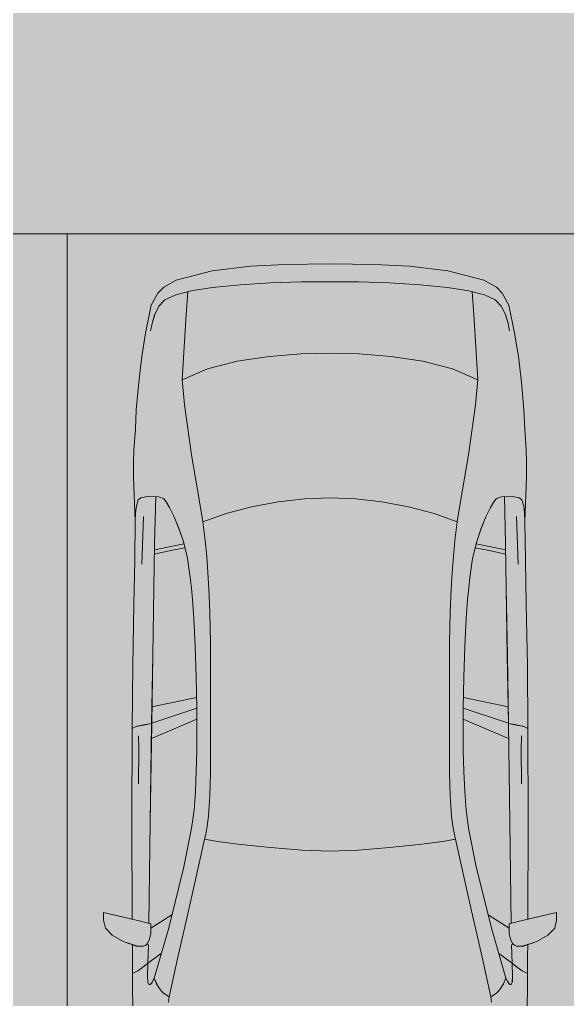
# Model space of a CAD drawing. Header units: millimetres. Extents: x -284281 to 1648660, y -821378 to -151356.
# Drawn here: x 222817 to 225350, y -269226 to -264697 of the extents above; entities that cross this region are included whole.
import ezdxf

# ---------------------------------------------------------------- set-up
doc = ezdxf.new("R2010")
doc.units = ezdxf.units.MM
doc.header["$MEASUREMENT"] = 0
doc.layers.add('Cars', color=7, linetype='Continuous')
doc.layers.add('Extérieur - Environnement', color=7, linetype='Continuous')

# ---------------------------------------------------------------- blocks, each defined once
blk = doc.blocks.new('Car 0025')
at = {"layer": 'Cars', "color": 7, "linetype": 'Continuous', "lineweight": 13}
for p, q in [((-219.5, 4667.4), (-379.7, 4658.6)), ((-379.7, 4658.6), (-219.5, 4667.4)), ((-12.1, 4670), (-219.5, 4667.4)), ((-219.5, 4667.4), (-12.1, 4670)), ((195.3, 4667.4), (-12.1, 4670)), ((195.3, 4667.4), (-12.1, 4670)), ((355.5, 4658.6), (195.3, 4667.4)), ((355.5, 4658.6), (195.3, 4667.4)), ((-556.6, 4637.7), (-723.6, 4595.1)), ((-723.6, 4595.1), (-556.6, 4637.7)), ((-379.7, 4658.6), (-556.6, 4637.7)), ((-556.6, 4637.7), (-379.7, 4658.6)), ((532.4, 4637.7), (355.5, 4658.6)), ((532.4, 4637.7), (355.5, 4658.6)), ((699.4, 4595.1), (532.4, 4637.7)), ((699.4, 4595.1), (532.4, 4637.7)), ((-723.6, 4595.1), (-781.2, 4562.9)), ((-781.2, 4562.9), (-723.6, 4595.1)), ((-428.3, 4573.2), (-287.8, 4581.6)), ((-287.8, 4581.6), (-145.2, 4586.3)), ((-145.2, 4586.3), (-12.1, 4587.6)), ((121, 4586.3), (-12.1, 4587.6)), ((263.6, 4581.6), (121, 4586.3)), ((404.1, 4573.2), (263.6, 4581.6)), ((757, 4562.9), (699.4, 4595.1)), ((757, 4562.9), (699.4, 4595.1)), ((-808.1, 4534), (-838.7, 4479.2)), ((-838.7, 4479.2), (-808.1, 4534)), ((-781.2, 4562.9), (-808.1, 4534)), ((-808.1, 4534), (-781.2, 4562.9)), ((-653.9, 4545.2), (-725.8, 4526.4)), ((-669.8, 4541.1), (-677, 4436)), ((-653.9, 4545.2), (-555.5, 4560.7)), ((-555.6, 4560.7), (-428.3, 4573.2)), ((531.4, 4560.7), (404.1, 4573.2)), ((629.7, 4545.2), (531.3, 4560.7)), ((629.7, 4545.2), (701.6, 4526.4)), ((645.6, 4541.1), (652.8, 4436)), ((783.9, 4534), (757, 4562.9)), ((783.9, 4534), (757, 4562.9)), ((814.5, 4479.2), (783.9, 4534)), ((814.5, 4479.2), (783.9, 4534)), ((-804.1, 4473.7), (-775.5, 4503.8)), ((-775.5, 4503.8), (-725.8, 4526.4)), ((751.3, 4503.8), (701.6, 4526.4)), ((779.9, 4473.7), (751.3, 4503.8)), ((-838.7, 4479.2), (-865.6, 4350.2)), ((-865.6, 4350.2), (-838.7, 4479.2)), ((-822.9, 4435.1), (-804.1, 4473.7)), ((798.7, 4435.1), (779.9, 4473.7)), ((841.4, 4350.2), (814.5, 4479.2)), ((841.4, 4350.2), (814.5, 4479.2)), ((-841.6, 4360.5), (-835.2, 4394.2)), ((-835.2, 4394.2), (-822.9, 4435.1)), ((-677, 4436), (-687.9, 4260.3)), ((652.8, 4436), (663.7, 4260.3)), ((811, 4394.2), (798.7, 4435.1)), ((817.4, 4360.5), (811, 4394.2)), ((-865.6, 4350.2), (-882.9, 4241.4)), ((-865.6, 4350.2), (-882.9, 4241.4)), ((858.7, 4241.4), (841.4, 4350.2)), ((841.4, 4350.2), (858.7, 4241.4)), ((-687.9, 4260.3), (-696.1, 4134.7)), ((663.7, 4260.3), (671.9, 4134.7)), ((-882.9, 4241.4), (-896.8, 4123.3)), ((-882.9, 4241.4), (-896.8, 4123.3)), ((-882.9, 4241.4), (-882.9, 4241.4)), ((-440.9, 4220.2), (-578.8, 4185.2)), ((-293.4, 4242.1), (-440.9, 4220.2)), ((-146.9, 4253.4), (-293.4, 4242.1)), ((-12.1, 4256.8), (-146.9, 4253.4)), ((-12.1, 4256.8), (122.7, 4253.4)), ((122.7, 4253.4), (269.2, 4242.1)), ((269.2, 4242.1), (416.7, 4220.2)), ((416.7, 4220.2), (554.6, 4185.2)), ((872.6, 4123.3), (858.7, 4241.4)), ((858.7, 4241.4), (872.6, 4123.3)), ((-578.8, 4185.2), (-696.1, 4134)), ((554.6, 4185.2), (671.9, 4134)), ((-896.8, 4123.3), (-908.3, 3994.9)), ((-908.3, 3994.9), (-896.8, 4123.3)), ((-696.1, 4134.7), (-684.8, 4018.8)), ((671.9, 4134.7), (660.6, 4018.8)), ((884.1, 3994.9), (872.6, 4123.3)), ((884.1, 3994.9), (872.6, 4123.3)), ((-908.3, 3994.9), (-912.1, 3905.8)), ((-912.1, 3905.8), (-908.3, 3994.9)), ((-684.8, 4018.8), (-652, 3786.7)), ((660.6, 4018.8), (627.8, 3786.7)), ((887.9, 3905.8), (884.1, 3994.9)), ((887.9, 3905.8), (884.1, 3994.9)), ((-912.1, 3905.8), (-918.5, 3810.1)), ((-918.5, 3810.1), (-912.1, 3905.8)), ((894.3, 3810.1), (887.9, 3905.8)), ((894.3, 3810.1), (887.9, 3905.8)), ((-918.5, 3810.1), (-920.3, 3752.2)), ((-920.3, 3752.2), (-918.5, 3810.1)), ((896.1, 3752.2), (894.3, 3810.1)), ((896.1, 3752.2), (894.3, 3810.1)), ((-652, 3786.7), (-615.8, 3571.1)), ((627.8, 3786.7), (591.6, 3571.1)), ((-920.3, 3752.2), (-920.3, 3683.6)), ((-920.3, 3752.2), (-920.3, 3683.6)), ((896.1, 3683.6), (896.1, 3752.2)), ((896.1, 3752.2), (896.1, 3683.6)), ((-920.3, 3683.6), (-913, 3480.7)), ((-913, 3480.7), (-920.3, 3683.6)), ((888.9, 3480.7), (896.1, 3683.6)), ((888.9, 3480.7), (896.1, 3683.6)), ((-899.1, 3578.6), (-907.5, 3550.6)), ((-886.4, 3589.1), (-899.1, 3578.6)), ((-855.4, 3593.9), (-886.4, 3589.1)), ((-804.8, 3592.7), (-855.4, 3593.9)), ((-824, 3377.8), (-818.1, 3593)), ((-782.3, 3585.5), (-804.8, 3592.7)), ((-769.3, 3570.3), (-782.3, 3585.5)), ((-129.6, 3584), (-252.3, 3570.1)), ((-12.1, 3588.7), (-129.6, 3584)), ((-12.1, 3588.7), (105.4, 3584)), ((105.4, 3584), (228.1, 3570.1)), ((745.1, 3570.3), (758.1, 3585.5)), ((758.1, 3585.5), (780.6, 3592.7)), ((780.6, 3592.7), (831.2, 3593.9)), ((799.8, 3377.8), (793.9, 3593)), ((831.2, 3593.9), (862.2, 3589.1)), ((862.2, 3589.1), (874.9, 3578.6)), ((874.9, 3578.6), (883.3, 3550.6)), ((-907.5, 3550.6), (-911.8, 3519.1)), ((-754.4, 3544.1), (-769.3, 3570.3)), ((-733, 3500.1), (-754.4, 3544.1)), ((-615.8, 3571.1), (-600.6, 3478)), ((-375.1, 3547.5), (-492.9, 3516.7)), ((-252.3, 3570.1), (-375.1, 3547.5)), ((228.1, 3570.1), (350.9, 3547.5)), ((350.9, 3547.5), (468.7, 3516.7)), ((591.6, 3571.1), (576.4, 3478)), ((708.8, 3500.1), (730.2, 3544.1)), ((730.2, 3544.1), (745.1, 3570.3)), ((883.3, 3550.6), (887.6, 3519.1)), ((-911.8, 3519.1), (-913, 3480.7)), ((-874.4, 3501.9), (-881.8, 3281.1)), ((-709.6, 3442.8), (-733, 3500.1)), ((-492.9, 3516.7), (-600.6, 3478)), ((468.7, 3516.7), (576.4, 3478)), ((685.4, 3442.8), (708.8, 3500.1)), ((850.2, 3501.9), (857.6, 3281.1)), ((887.6, 3519.1), (888.9, 3480.7)), ((-913, 3480.7), (-915.3, 3300.4)), ((-915.3, 3300.4), (-913, 3480.7)), ((-690.2, 3386.2), (-709.6, 3442.8)), ((-600.6, 3478), (-588.9, 3390.6)), ((576.4, 3478), (564.8, 3390.6)), ((666.1, 3386.2), (685.4, 3442.8)), ((891.1, 3300.4), (888.9, 3480.7)), ((891.1, 3300.4), (888.9, 3480.7)), ((-826.9, 3170.4), (-824, 3377.8)), ((-824.4, 3348), (-740, 3365.2)), ((-740.3, 3346), (-682.9, 3357.1)), ((-740, 3365.2), (-687.5, 3375.4)), ((-670.4, 3308.1), (-690.2, 3386.2)), ((-588.9, 3390.6), (-582.3, 3317.1)), ((564.8, 3390.6), (558.1, 3317.1)), ((646.2, 3308.1), (666.1, 3386.2)), ((716.1, 3346), (658.7, 3357.1)), ((715.8, 3365.2), (663.3, 3375.4)), ((800.2, 3348), (715.8, 3365.2)), ((802.7, 3170.4), (799.8, 3377.8)), ((-824.7, 3328.7), (-740.3, 3346)), ((-659, 3220.7), (-670.4, 3308.1)), ((-582.3, 3317.1), (-577.3, 3242.7)), ((558.1, 3317.1), (553.1, 3242.7)), ((634.8, 3220.7), (646.2, 3308.1)), ((800.5, 3328.7), (716.1, 3346)), ((-915.3, 3300.4), (-919.6, 3097.2)), ((-915.3, 3300.4), (-919.6, 3097.2)), ((895.4, 3097.2), (891.1, 3300.4)), ((891.1, 3300.4), (895.4, 3097.2)), ((-653.2, 3171.1), (-659, 3220.7)), ((-577.3, 3242.7), (-572.9, 3165.9)), ((553.1, 3242.7), (548.7, 3165.9)), ((629, 3171.1), (634.8, 3220.7)), ((-831.9, 2859.6), (-826.9, 3170.4)), ((-648.1, 3119.2), (-653.2, 3171.1)), ((623.9, 3119.2), (629, 3171.1)), ((807.7, 2859.6), (802.7, 3170.4)), ((-572.9, 3165.9), (-568.1, 3057.7)), ((548.7, 3165.9), (543.9, 3057.7)), ((-919.6, 3097.2), (-924.4, 2813.9)), ((-919.6, 3097.2), (-924.4, 2813.9)), ((-641.8, 3031.2), (-648.1, 3119.2)), ((617.6, 3031.2), (623.9, 3119.2)), ((900.2, 2813.9), (895.4, 3097.2)), ((895.4, 3097.2), (900.2, 2813.9)), ((-568.1, 3057.8), (-564.2, 2920.2)), ((543.9, 3057.8), (540, 2920.2)), ((-635.4, 2903.1), (-641.8, 3031.2)), ((611.2, 2903.1), (617.6, 3031.2)), ((-630.4, 2759.9), (-635.4, 2903.1)), ((-564.2, 2920.2), (-564.1, 2317.3)), ((540, 2920.2), (539.9, 2317.3)), ((606.2, 2759.9), (611.2, 2903.1)), ((-836.8, 2545.3), (-831.9, 2859.6)), ((812.6, 2545.3), (807.7, 2859.6)), ((-924.4, 2813.9), (-926.9, 2522.7)), ((-924.4, 2813.9), (-926.9, 2522.7)), ((902.7, 2522.7), (900.2, 2813.9)), ((900.2, 2813.9), (902.7, 2522.7)), ((-628, 2616.3), (-630.4, 2759.9)), ((603.8, 2616.3), (606.2, 2759.9)), ((-835.6, 2622.4), (-628.8, 2664.8)), ((811.4, 2622.4), (604.6, 2664.8)), ((-628, 2616.3), (-836.8, 2546.4)), ((-627.5, 2418.3), (-628, 2616.3)), ((603.3, 2418.3), (603.8, 2616.3)), ((603.8, 2616.3), (812.6, 2546.4)), ((-900, 2533.7), (-874.1, 2538.4)), ((-874.1, 2538.4), (-836.8, 2545.3)), ((-836.8, 2545.3), (-843.3, 2088.2)), ((-837.8, 2476.4), (-627.9, 2564.8)), ((813.6, 2476.4), (603.7, 2564.8)), ((812.6, 2545.3), (819.1, 2088.2)), ((849.9, 2538.4), (812.6, 2545.3)), ((875.8, 2533.7), (849.9, 2538.4)), ((-926.9, 2522.7), (-928.9, 2089.8)), ((-928.9, 2089.8), (-926.9, 2522.7)), ((-926.9, 2522.7), (-905.2, 2532.4)), ((-905.2, 2532.4), (-903.2, 2533)), ((-903.2, 2533), (-900, 2533.7)), ((879.1, 2533), (875.8, 2533.7)), ((881, 2532.4), (879.1, 2533)), ((902.7, 2522.7), (881, 2532.4)), ((904.7, 2089.8), (902.7, 2522.7)), ((904.7, 2089.8), (902.7, 2522.7)), ((-897, 2487.7), (-895.5, 2426.5)), ((872.8, 2487.7), (871.3, 2426.5)), ((-895.5, 2426.5), (-898.1, 2267.2)), ((-630.6, 2324.2), (-627.5, 2418.3)), ((606.4, 2324.2), (603.3, 2418.3)), ((871.3, 2426.5), (873.9, 2267.2)), ((-634.8, 2231.6), (-630.6, 2324.2)), ((-564.1, 2317.3), (-567.9, 2213)), ((539.9, 2317.3), (543.8, 2213)), ((610.6, 2231.6), (606.4, 2324.2)), ((-640.9, 2145.4), (-634.8, 2231.6)), ((616.7, 2145.4), (610.6, 2231.6)), ((-567.9, 2213), (-570.5, 2163.8)), ((543.8, 2213), (546.3, 2163.8)), ((-652.1, 2062.2), (-640.9, 2145.4)), ((-570.5, 2163.8), (-574.3, 2116.7)), ((546.3, 2163.8), (550.1, 2116.7)), ((627.9, 2062.2), (616.7, 2145.4)), ((-928.9, 2089.8), (-926.4, 1640.4)), ((-926.4, 1640.4), (-928.9, 2089.8)), ((-843.3, 2088.2), (-849.7, 1622.1)), ((-574.3, 2116.7), (-580.1, 2070.5)), ((550.1, 2116.7), (555.9, 2070.5)), ((819.1, 2088.2), (825.5, 1622.1)), ((902.2, 1640.4), (904.7, 2089.8)), ((902.2, 1640.4), (904.7, 2089.8)), ((-687.5, 1882.8), (-652.1, 2062.2)), ((-580.1, 2070.5), (-588.5, 2025.1)), ((555.9, 2070.5), (564.3, 2025.1)), ((663.3, 1882.8), (627.9, 2062.2)), ((-591.8, 2010.3), (-632, 1830.3)), ((-591.8, 2010.3), (-588.8, 2024.6)), ((-591.8, 2010.3), (-532.9, 2000.2)), ((-588.8, 2024.6), (-588.4, 2025.3)), ((-532.9, 2000.2), (-424.2, 1986.1)), ((508.7, 2000.2), (400, 1986.1)), ((567.6, 2010.3), (508.7, 2000.2)), ((564.6, 2024.6), (564.2, 2025.3)), ((567.6, 2010.3), (564.6, 2024.6)), ((567.6, 2010.3), (607.8, 1830.3)), ((-424.2, 1986.1), (-287.2, 1971.5)), ((-287.2, 1971.5), (-142.7, 1960.1)), ((-142.7, 1960.1), (-12.1, 1955.6)), ((118.5, 1960.1), (-12.1, 1955.6)), ((263, 1971.5), (118.5, 1960.1)), ((400, 1986.1), (263, 1971.5)), ((-759.7, 1595.1), (-687.5, 1882.8)), ((735.5, 1595.1), (663.3, 1882.8)), ((-632, 1830.3), (-674.2, 1645.7)), ((607.8, 1830.3), (650, 1645.7)), ((-926.4, 1640.4), (-1059.8, 1671.2)), ((-1059.8, 1671.2), (-1059.8, 1636.9)), ((-1059.8, 1671.2), (-887.7, 1631.5)), ((-1059.8, 1671.2), (-1059.8, 1636.9)), ((-1059.8, 1636.9), (-1050.9, 1598.8)), ((-1050.9, 1598.8), (-1059.8, 1636.9)), ((-887.7, 1631.5), (-864.6, 1626)), ((-743.3, 1660.3), (-840.5, 1599.8)), ((-674.2, 1645.7), (-715.3, 1465.4)), ((650, 1645.7), (691.1, 1465.4)), ((719.1, 1660.3), (816.3, 1599.8)), ((863.5, 1631.5), (840.4, 1626)), ((1035.6, 1671.2), (863.5, 1631.5)), ((1035.6, 1671.2), (902.2, 1640.4)), ((1026.7, 1598.8), (1035.6, 1636.9)), ((1026.7, 1598.8), (1035.6, 1636.9)), ((1035.6, 1636.9), (1035.6, 1671.2)), ((1035.6, 1671.2), (1035.6, 1636.9)), ((-1050.9, 1598.8), (-1019.1, 1566.8)), ((-1019.1, 1566.8), (-1050.9, 1598.8)), ((-864.6, 1626), (-840.5, 1619.8)), ((-840.5, 1619.8), (-840.5, 1574.6)), ((-759.7, 1595.1), (-825.1, 1368)), ((735.5, 1595.1), (800.9, 1368)), ((840.4, 1626), (816.3, 1619.8)), ((816.3, 1619.8), (816.3, 1574.6)), ((994.9, 1566.8), (1026.7, 1598.8)), ((994.9, 1566.8), (1026.7, 1598.8)), ((-1019.1, 1566.8), (-968.5, 1537.3)), ((-968.5, 1537.3), (-1019.1, 1566.8)), ((-846.5, 1548.1), (-856.3, 1528)), ((-840.5, 1574.6), (-846.5, 1548.1)), ((816.3, 1574.6), (822.3, 1548.1)), ((822.3, 1548.1), (832.1, 1528)), ((944.3, 1537.3), (994.9, 1566.8)), ((944.3, 1537.3), (994.9, 1566.8)), ((-968.5, 1537.3), (-926, 1523.1)), ((-902.5, 1515.3), (-968.5, 1537.3)), ((-926, 1523.1), (-925.7, 1467.7)), ((-925.7, 1467.7), (-926, 1523.1)), ((-874.6, 1515.3), (-902.5, 1515.3)), ((-864.4, 1520.4), (-874.6, 1515.3)), ((-856.3, 1528), (-864.4, 1520.4)), ((-851.4, 1522.3), (-858.6, 1525.8)), ((-851.4, 1522.3), (-854.4, 1437.8)), ((827.2, 1522.3), (834.4, 1525.8)), ((827.2, 1522.3), (830.2, 1437.8)), ((832.1, 1528), (840.2, 1520.4)), ((840.2, 1520.4), (850.4, 1515.3)), ((850.4, 1515.3), (878.3, 1515.3)), ((878.3, 1515.3), (944.3, 1537.3)), ((901.5, 1467.7), (901.8, 1523.1)), ((901.5, 1467.7), (901.8, 1523.1)), ((901.8, 1523.1), (944.3, 1537.3)), ((-925.7, 1467.7), (-924.7, 1389.7)), ((-925.7, 1467.7), (-924.7, 1389.7)), ((-792.3, 1482), (-854.4, 1437.8)), ((-715.3, 1465.4), (-755.5, 1282.4)), ((691.1, 1465.4), (731.3, 1282.4)), ((768.1, 1482), (830.2, 1437.8)), ((900.5, 1389.7), (901.5, 1467.7)), ((901.5, 1467.7), (900.5, 1389.7)), ((-879.3, 1417.7), (-900.9, 1401.3)), ((-854.4, 1437.8), (-879.3, 1417.7)), ((-854.4, 1437.8), (-856.2, 1376.4)), ((830.2, 1437.8), (855.1, 1417.7)), ((830.2, 1437.8), (832, 1376.4)), ((855.1, 1417.7), (876.7, 1401.3)), ((-900.9, 1401.3), (-924.7, 1389.7)), ((-924.7, 1389.7), (-920.5, 734.5)), ((-924.7, 1389.7), (-920.5, 734.5)), ((-856.2, 1376.4), (-855, 1353.4)), ((-832.4, 1354), (-825.1, 1368)), ((-825.1, 1368), (-813.7, 1341.5)), ((800.9, 1368), (789.5, 1341.5)), ((808.2, 1354), (800.9, 1368)), ((832, 1376.4), (830.8, 1353.4)), ((876.7, 1401.3), (900.5, 1389.7)), ((896.3, 734.5), (900.5, 1389.7)), ((900.5, 1389.7), (896.3, 734.5)), ((-855, 1353.4), (-853.9, 1347.6)), ((-853.9, 1347.6), (-851, 1342)), ((-847.5, 1338.9), (-851, 1342)), ((-843.8, 1338.8), (-847.5, 1338.9)), ((-839.9, 1341.4), (-843.8, 1338.8)), ((-839.9, 1341.4), (-836.8, 1345.8)), ((-836.8, 1345.8), (-832.5, 1354)), ((-813.7, 1341.5), (-800.3, 1320)), ((-800.3, 1320), (-791.1, 1308.8)), ((776.1, 1320), (766.9, 1308.8)), ((789.5, 1341.5), (776.1, 1320)), ((812.6, 1345.8), (808.3, 1354)), ((815.7, 1341.4), (812.6, 1345.8)), ((815.7, 1341.4), (819.6, 1338.8)), ((819.6, 1338.8), (823.3, 1338.9)), ((823.3, 1338.9), (826.8, 1342)), ((829.7, 1347.6), (826.8, 1342)), ((830.8, 1353.4), (829.7, 1347.6)), ((-791.1, 1308.8), (-781.4, 1298.4)), ((-781.4, 1298.4), (-755.5, 1282.4)), ((-755.5, 1282.4), (-758.8, 1257.5)), ((-755.5, 1282.4), (-755.5, 1282.4)), ((757.2, 1298.4), (731.3, 1282.4)), ((731.3, 1282.4), (734.6, 1257.5)), ((731.3, 1282.4), (731.3, 1282.4)), ((766.9, 1308.8), (757.2, 1298.4))]:
    blk.add_line(p, q, dxfattribs=at)

msp = doc.modelspace()

# ---------------------------------------------------------------- hatches: boundary and pattern name
at = {"linetype": 'Continuous', "lineweight": 0, "true_color": 0x6f6f6f}
h = msp.add_hatch(color=8, dxfattribs=at)
h.paths.add_polyline_path([(141848.4421, -295062.57111), (269220.82107, -293826.86817), (269220.82107, -270902.73426), (268763.04853, -270902.73426), (254213.59981, -271040.57524), (254213.59981, -163437.63526), (153156.19977, -163437.63526), (153156.19977, -271040.57524), (153182.9625, -271040.57014), (153183.14559, -272000.51417, -0.4094273642), (149183.68145, -275935.04226), (141848.4421, -275935.04226)])
h.paths.add_polyline_path([(158435.58359, -260639.95299), (155145.58359, -260639.95299), (155145.58359, -248364.9528), (155145.58359, -243089.97435), (155145.58359, -242189.97435), (158435.58359, -242189.97435)], flags=0)
h.paths.add_polyline_path([(161503.43335, -171995.57011), (161503.43335, -193810.57122), (161503.43335, -230015.57011), (161503.43335, -260810.57129), (196775.04197, -260810.57129), (196775.04197, -222495.57011), (186955.54197, -222495.57011), (186955.54197, -218295.57011), (196754.55038, -218295.57011), (196754.55038, -208495.57004), (196754.55038, -204495.57011), (193355.54197, -204495.57011), (193355.54197, -195161.53481), (195576.03357, -195161.53481), (195576.03357, -189810.57129), (217850.06795, -189810.57129), (217850.06795, -262266.88531), (245610.04479, -262266.88531), (245610.04479, -253395.57129), (245626.03357, -253395.57129), (246426.03357, -253395.57129), (247826.03357, -253395.57129), (247826.03357, -248005.57129), (247826.03357, -246605.57129), (245626.03357, -246605.57129), (245610.04479, -246605.57129), (245610.04479, -171995.57011), (212806.27958, -171995.57011)], flags=0)
h.paths.add_polyline_path([(162737.04244, -269433.91257, -0.0903186603), (162858.77258, -268727.62319, -0.2014487277), (163912.63869, -267592.73981, -0.1042114453), (164718.00561, -267415.05524), (165317.97869, -267409.37112, -0.1040446075), (166125.35422, -267571.24421, -0.2382554567), (167284.25653, -268953.31764, -0.0551886218), (167336.83602, -269390.33428), (167338.93075, -269611.43843), (167351.04633, -270890.26697), (167092.5827, -271892.76052, -0.2679491924), (165370.08316, -272909.1243), (164770.11009, -272914.80843, -0.1937174639), (163379.25202, -272370.18517, -0.0705687558), (163028.66346, -271931.26196, -0.1316524976), (162751.25276, -270933.84526)], flags=0)
h.paths.add_polyline_path([(175327.75206, -275599.00212, -0.4157910988), (173316.98603, -273599.0311), (173316.98603, -273452.05237), (173330.48786, -267377.82411, -0.3805567013), (175316.98603, -265609.82626), (175394.71409, -265609.82626), (175394.71409, -270609.82626), (190394.71409, -270609.82626), (190394.71409, -265609.82626), (195356.19118, -265609.82626, -0.4142135624), (196856.19118, -267109.82626), (196856.19118, -273660.69924, -0.3455016121), (195137.28541, -275433.43196)], flags=0)
h.paths.add_polyline_path([(205510.09252, -271504.08297, -0.1344739343), (205230.94767, -270484.93746), (205230.94767, -268984.93746, -0.4142135624), (207230.94767, -266984.93746), (207830.94767, -266984.93746, -0.4142135624), (209830.94767, -268984.93746), (209830.94767, -270484.93746, -0.1288203455), (209574.03043, -271465.58136, -0.2709362909), (207830.94767, -272484.93746), (207230.94767, -272484.93746, -0.2649799965)], flags=0)
h.paths.add_polyline_path([(217862.68721, -273329.32486), (217869.94938, -267730.33623, -0.0985615086), (218100.71805, -266943.72092), (218117.68082, -266951.54513, -0.2588490016), (219955.479, -265605.82722), (219953.14148, -265587.29374), (220637.56856, -265587.29374), (220637.56856, -265687.29374), (220637.56856, -270687.29374), (250537.56856, -270687.29374), (250537.56856, -265687.29374), (252208.00356, -265687.29374), (254186.29382, -265687.29374), (254186.29382, -267687.29374), (254186.29382, -271062.25464, 0.001345761), (254186.3228, -271073.02067), (254197.20856, -273095.23292, -0.4142135624), (252208.00356, -275105.96997), (243484.53401, -275105.96997, -0.0051889555), (243431.43827, -275116.10287), (235447.992, -275196.19066), (220071.01237, -275253.23979, -0.3865533313), (217873.0891, -273475.38502, -0.0251892193)], flags=0)

# ---------------------------------------------------------------- linework, layer by layer
at = {"color": 255, "linetype": 'Continuous', "lineweight": 5, "flags": 128}
for points in [[(220537.56856, -265687.29374), (220537.56856, -270687.29374), (223037.56856, -270687.29374), (223037.56856, -265687.29374)], [(223037.56856, -265687.29374), (223037.56856, -270687.29374), (225537.56856, -270687.29374), (225537.56856, -265687.29374)]]:
    msp.add_lwpolyline(points, close=True, dxfattribs=at)
at = {"layer": 'Extérieur - Environnement', "color": 7, "linetype": 'Continuous', "lineweight": 13}
for p, q in [((223884.81673, -265837.16376), (223707.87715, -265858.07583)), ((223707.87715, -265858.07583), (223884.81673, -265837.16376)), ((224044.94572, -265828.35565), (223884.81673, -265837.16376)), ((223884.81673, -265837.16376), (224044.94572, -265828.35565)), ((224252.38896, -265825.76352), (224044.94572, -265828.35565)), ((224044.94572, -265828.35565), (224252.38896, -265825.76352)), ((224459.8322, -265828.35565), (224252.38896, -265825.76352)), ((224459.8322, -265828.35565), (224252.38896, -265825.76352)), ((224619.96119, -265837.16376), (224459.8322, -265828.35565)), ((224619.96119, -265837.16376), (224459.8322, -265828.35565)), ((224796.90077, -265858.07583), (224619.96119, -265837.16376)), ((224796.90077, -265858.07583), (224619.96119, -265837.16376)), ((223540.85303, -265900.70288), (223483.25696, -265932.91234)), ((223483.25696, -265932.91234), (223540.85303, -265900.70288)), ((223707.87715, -265858.07583), (223540.85303, -265900.70288)), ((223540.85303, -265900.70288), (223707.87715, -265858.07583)), ((224963.92489, -265900.70288), (224796.90077, -265858.07583)), ((224963.92489, -265900.70288), (224796.90077, -265858.07583)), ((225021.52096, -265932.91234), (224963.92489, -265900.70288)), ((225021.52096, -265932.91234), (224963.92489, -265900.70288)), ((223483.25696, -265932.91234), (223456.3947, -265961.82058)), ((223456.3947, -265961.82058), (223483.25696, -265932.91234)), ((223610.62676, -265950.54523), (223708.9438, -265935.10232)), ((223708.92595, -265935.10512), (223836.15425, -265922.56225)), ((223836.15425, -265922.56225), (223976.71319, -265914.1449)), ((223976.71319, -265914.1449), (224119.26206, -265909.47744)), ((224119.26206, -265909.47744), (224252.38896, -265908.16262)), ((224385.51586, -265909.47744), (224252.38896, -265908.16262)), ((224528.06473, -265914.1449), (224385.51586, -265909.47744)), ((224668.62367, -265922.56225), (224528.06473, -265914.1449)), ((224795.85197, -265935.10512), (224668.62367, -265922.56225)), ((224894.15116, -265950.54523), (224795.83412, -265935.10232)), ((225048.38322, -265961.82058), (225021.52096, -265932.91234)), ((225048.38322, -265961.82058), (225021.52096, -265932.91234)), ((223456.3947, -265961.82058), (223425.7438, -266016.53951)), ((223425.7438, -266016.53951), (223456.3947, -265961.82058)), ((223489.02505, -265991.93877), (223538.70327, -265969.40014)), ((223610.62676, -265950.54523), (223538.70327, -265969.40014)), ((223594.66163, -265954.73053), (223587.53002, -266059.81149)), ((224894.15116, -265950.54523), (224966.07465, -265969.40014)), ((224910.11629, -265954.73053), (224917.2479, -266059.81149)), ((225015.75287, -265991.93877), (224966.07465, -265969.40014)), ((225079.03412, -266016.53951), (225048.38322, -265961.82058)), ((225079.03412, -266016.53951), (225048.38322, -265961.82058)), ((223425.7438, -266016.53951), (223398.84835, -266145.58991)), ((223398.84835, -266145.58991), (223425.7438, -266016.53951)), ((223441.54164, -266060.72295), (223460.40434, -266022.12703)), ((223460.40434, -266022.12703), (223489.02505, -265991.93877)), ((225044.37359, -266022.12703), (225015.75287, -265991.93877)), ((225063.23628, -266060.72295), (225044.37359, -266022.12703)), ((225105.92957, -266145.58991), (225079.03412, -266016.53951)), ((225105.92957, -266145.58991), (225079.03412, -266016.53951)), ((223429.26142, -266101.5348), (223441.54164, -266060.72295)), ((223587.53002, -266059.81149), (223576.634, -266235.46924)), ((224917.2479, -266059.81149), (224928.14392, -266235.46924)), ((225075.51651, -266101.5348), (225063.23628, -266060.72295)), ((223422.86431, -266135.29661), (223429.26142, -266101.5348)), ((225081.91361, -266135.29661), (225075.51651, -266101.5348)), ((223398.84835, -266145.58991), (223381.55415, -266254.37058)), ((223398.84835, -266145.58991), (223381.55415, -266254.37058)), ((225123.22377, -266254.37058), (225105.92957, -266145.58991)), ((225105.92957, -266145.58991), (225123.22377, -266254.37058)), ((223381.55544, -266254.35953), (223367.73201, -266372.4389)), ((223381.55544, -266254.35953), (223367.73201, -266372.4389)), ((223381.55415, -266254.37058), (223381.55544, -266254.35953)), ((223576.634, -266235.46924), (223568.34285, -266361.04886)), ((223971.10708, -266253.72786), (223823.55127, -266275.56951)), ((224117.63581, -266242.40601), (223971.10708, -266253.72786)), ((224252.38896, -266238.95976), (224117.63581, -266242.40601)), ((224252.38896, -266238.95976), (224387.14211, -266242.40601)), ((224387.14211, -266242.40601), (224533.67084, -266253.72786)), ((224533.67084, -266253.72786), (224681.22665, -266275.56951)), ((224928.14392, -266235.46924), (224936.43507, -266361.04886)), ((225123.22248, -266254.35953), (225137.04591, -266372.4389)), ((225137.04591, -266372.4389), (225123.22377, -266254.37058)), ((223823.55127, -266275.56951), (223685.73123, -266310.61158)), ((224681.22665, -266275.56951), (224819.04669, -266310.61158)), ((223685.73123, -266310.61158), (223568.41049, -266361.74033)), ((224819.04669, -266310.61158), (224936.36743, -266361.74033)), ((223367.73201, -266372.4389), (223356.2093, -266500.92563)), ((223356.2093, -266500.92563), (223367.73201, -266372.4389)), ((223568.34285, -266361.04886), (223579.6835, -266476.98461)), ((224936.43507, -266361.04886), (224925.09442, -266476.98461)), ((225148.56862, -266500.92563), (225137.04591, -266372.4389)), ((225148.56862, -266500.92563), (225137.04591, -266372.4389)), ((223579.6835, -266476.98461), (223612.48294, -266709.07991)), ((224925.09442, -266476.98461), (224892.29498, -266709.07991)), ((223356.2093, -266500.92563), (223352.41332, -266589.93472)), ((223352.41332, -266589.93472), (223356.2093, -266500.92563)), ((225152.3646, -266589.93472), (225148.56862, -266500.92563)), ((225152.3646, -266589.93472), (225148.56862, -266500.92563)), ((223352.41332, -266589.93472), (223345.98843, -266685.68789)), ((223345.98843, -266685.68789), (223352.41332, -266589.93472)), ((225158.78949, -266685.68789), (225152.3646, -266589.93472)), ((225158.78949, -266685.68789), (225152.3646, -266589.93472)), ((223345.98843, -266685.68789), (223344.22376, -266743.57041)), ((223344.22376, -266743.57041), (223345.98843, -266685.68789)), ((223612.48294, -266709.07991), (223648.65518, -266924.69169)), ((224892.29498, -266709.07991), (224856.12274, -266924.69169)), ((225160.55416, -266743.57041), (225158.78949, -266685.68789)), ((225160.55416, -266743.57041), (225158.78949, -266685.68789)), ((223344.22376, -266743.57041), (223344.17922, -266812.14388)), ((223344.22376, -266743.57041), (223344.17922, -266812.14388)), ((225160.5987, -266812.14388), (225160.55416, -266743.57041)), ((225160.55416, -266743.57041), (225160.5987, -266812.14388)), ((223344.17922, -266812.14388), (223351.44037, -267015.11622)), ((223351.44037, -267015.11622), (223344.17922, -266812.14388)), ((225153.33755, -267015.11622), (225160.5987, -266812.14388)), ((225153.33755, -267015.11622), (225160.5987, -266812.14388)), ((223365.43207, -266917.17362), (223357.02748, -266945.17872)), ((223378.13308, -266906.68173), (223365.43207, -266917.17362)), ((223409.11093, -266901.90924), (223378.13308, -266906.68173)), ((223459.72477, -266903.11646), (223409.11093, -266901.90924)), ((223440.51916, -267118.03368), (223446.34258, -266902.79727)), ((223482.19948, -266910.29321), (223459.72477, -266903.11646)), ((223495.19779, -266925.46847), (223482.19948, -266910.29321)), ((223510.09161, -266951.66209), (223495.19779, -266925.46847)), ((223648.65518, -266924.69169), (223663.86866, -267017.73544)), ((224012.17071, -266925.66614), (223889.41591, -266948.26862)), ((224134.85358, -266911.77991), (224012.17071, -266925.66614)), ((224252.38896, -266907.061), (224134.85358, -266911.77991)), ((224252.38896, -266907.061), (224369.92434, -266911.77991)), ((224369.92434, -266911.77991), (224492.60722, -266925.66614)), ((224492.60722, -266925.66614), (224615.36201, -266948.26862)), ((224856.12274, -266924.69169), (224840.90926, -267017.73544)), ((224994.68631, -266951.66209), (225009.58013, -266925.46847)), ((225009.58013, -266925.46847), (225022.57844, -266910.29321)), ((225022.57844, -266910.29321), (225045.05315, -266903.11646)), ((225045.05315, -266903.11646), (225095.66699, -266901.90924)), ((225064.25876, -267118.03368), (225058.43534, -266902.79727)), ((225095.66699, -266901.90924), (225126.64484, -266906.68173)), ((225126.64484, -266906.68173), (225139.34585, -266917.17362)), ((225139.34585, -266917.17362), (225147.75044, -266945.17872)), ((223352.71326, -266976.68211), (223351.44037, -267015.11622)), ((223357.02748, -266945.17872), (223352.71326, -266976.68211)), ((223531.49598, -266995.68437), (223510.09161, -266951.66209)), ((223771.56629, -266979.13343), (223663.86866, -267017.73544)), ((223889.41591, -266948.26862), (223771.56629, -266979.13343)), ((224615.36201, -266948.26862), (224733.21163, -266979.13343)), ((224733.21163, -266979.13343), (224840.90926, -267017.73544)), ((224973.28194, -266995.68437), (224994.68631, -266951.66209)), ((225147.75044, -266945.17872), (225152.06466, -266976.68211)), ((225152.06466, -266976.68211), (225153.33755, -267015.11622)), ((223351.44037, -267015.11622), (223349.22663, -267195.42194)), ((223349.22663, -267195.42194), (223351.44037, -267015.11622)), ((223390.10678, -266993.87959), (223382.68958, -267214.66003)), ((223554.91095, -267052.95632), (223531.49598, -266995.68437)), ((223663.86866, -267017.73544), (223675.54013, -267105.16234)), ((224840.90926, -267017.73544), (224829.23779, -267105.16234)), ((224949.86697, -267052.95632), (224973.28194, -266995.68437)), ((225114.67114, -266993.87959), (225122.08834, -267214.66003)), ((225155.55129, -267195.42194), (225153.33755, -267015.11622)), ((225155.55129, -267195.42194), (225153.33755, -267015.11622)), ((223574.24014, -267109.61749), (223554.91095, -267052.95632)), ((224930.53778, -267109.61749), (224949.86697, -267052.95632)), ((223437.58675, -267325.35055), (223440.51916, -267118.03368)), ((223524.48673, -267130.53691), (223576.96747, -267120.34522)), ((223594.07488, -267187.636), (223574.24014, -267109.61749)), ((223675.53861, -267105.14564), (223682.2315, -267178.67008)), ((224829.23931, -267105.14564), (224822.54642, -267178.67008)), ((224910.70304, -267187.636), (224930.53778, -267109.61749)), ((224980.29119, -267130.53691), (224927.81045, -267120.34522)), ((225067.19118, -267325.35055), (225064.25876, -267118.03368)), ((223439.82567, -267167.06197), (223524.21383, -267149.83017)), ((223440.09857, -267147.76871), (223524.48673, -267130.53691)), ((223524.21383, -267149.83017), (223581.62881, -267138.68025)), ((224980.56409, -267149.83017), (224923.14912, -267138.68025)), ((225064.67935, -267147.76871), (224980.29119, -267130.53691)), ((225064.95225, -267167.06197), (224980.56409, -267149.83017)), ((223349.22663, -267195.42194), (223344.87724, -267398.63248)), ((223349.22663, -267195.42194), (223344.87724, -267398.63248)), ((223605.48384, -267275.12651), (223594.07488, -267187.636)), ((223682.23057, -267178.65615), (223687.19739, -267253.1309)), ((224822.54735, -267178.65615), (224817.58053, -267253.1309)), ((224899.29408, -267275.12651), (224910.70304, -267187.636)), ((225159.90068, -267398.63248), (225155.55129, -267195.42194)), ((225155.55129, -267195.42194), (225159.90068, -267398.63248)), ((223687.1971, -267253.12659), (223691.60052, -267329.92371)), ((224817.58082, -267253.12659), (224813.17741, -267329.92371)), ((223611.33023, -267324.70503), (223605.48384, -267275.12651)), ((224893.44769, -267324.70503), (224899.29408, -267275.12651)), ((223432.62647, -267636.14806), (223437.58675, -267325.35055)), ((223616.42412, -267376.54286), (223611.33023, -267324.70503)), ((223691.60007, -267329.91363), (223696.36568, -267438.03433)), ((224813.17785, -267329.91363), (224808.41224, -267438.03433)), ((224888.3538, -267376.54286), (224893.44769, -267324.70503)), ((225072.15145, -267636.14806), (225067.19118, -267325.35055)), ((223622.66146, -267464.55695), (223616.42412, -267376.54286)), ((224882.11646, -267464.55695), (224888.3538, -267376.54286)), ((223344.87724, -267398.63248), (223340.09172, -267681.8664)), ((223344.87724, -267398.63248), (223340.09172, -267681.8664)), ((223696.36558, -267438.03077), (223700.33645, -267575.55173)), ((224808.41234, -267438.03077), (224804.44147, -267575.55173)), ((225164.6862, -267681.8664), (225159.90068, -267398.63248)), ((225159.90068, -267398.63248), (225164.6862, -267681.8664)), ((223629.04862, -267592.68594), (223622.66146, -267464.55695)), ((224875.7293, -267592.68594), (224882.11646, -267464.55695)), ((223700.33645, -267575.55173), (223700.37501, -268178.51767)), ((224804.44147, -267575.55173), (224804.40291, -268178.51767)), ((223634.04853, -267735.92644), (223629.04862, -267592.68594)), ((224870.72939, -267735.92644), (224875.7293, -267592.68594)), ((223427.66599, -267950.44806), (223432.62647, -267636.14806)), ((225077.11193, -267950.44806), (225072.15145, -267636.14806)), ((223340.09172, -267681.8664), (223337.57338, -267973.11319)), ((223340.09172, -267681.8664), (223337.57338, -267973.11319)), ((225167.20454, -267973.11319), (225164.6862, -267681.8664)), ((225164.6862, -267681.8664), (225167.20454, -267973.11319)), ((223636.47161, -267879.45679), (223634.04853, -267735.92644)), ((224868.30631, -267879.45679), (224870.72939, -267735.92644)), ((223428.88244, -267873.3724), (223635.65373, -267831.0099)), ((225075.89548, -267873.3724), (224869.12419, -267831.0099)), ((223636.47161, -267879.45679), (223427.68321, -267949.35697)), ((223637.01013, -268077.47084), (223636.47161, -267879.45679)), ((224867.76779, -268077.47084), (224868.30631, -267879.45679)), ((224868.30631, -267879.45679), (225077.09471, -267949.35697)), ((223426.69445, -268019.42707), (223636.61179, -267931.00109)), ((225078.08347, -268019.42707), (224868.16613, -267931.00109)), ((223337.57338, -267973.11319), (223335.60515, -268405.99152)), ((223335.60515, -268405.99152), (223337.57338, -267973.11319)), ((223337.57338, -267973.11319), (223359.28207, -267963.34875)), ((223359.28207, -267963.34875), (223361.23758, -267962.78294)), ((223361.23758, -267962.78294), (223364.49563, -267962.08777)), ((223364.49563, -267962.08777), (223390.4089, -267957.43193)), ((223390.4089, -267957.43193), (223427.66599, -267950.44806)), ((223427.66599, -267950.44806), (223421.2272, -268407.60147)), ((225077.11193, -267950.44806), (225083.55072, -268407.60147)), ((225114.36902, -267957.43193), (225077.11193, -267950.44806)), ((225140.28229, -267962.08777), (225114.36902, -267957.43193)), ((225143.54034, -267962.78294), (225140.28229, -267962.08777)), ((225145.49585, -267963.34875), (225143.54034, -267962.78294)), ((225167.20454, -267973.11319), (225145.49585, -267963.34875)), ((225169.17277, -268405.99152), (225167.20454, -267973.11319)), ((225169.17277, -268405.99152), (225167.20454, -267973.11319)), ((223367.46793, -268008.0365), (223368.96652, -268069.30026)), ((225137.30999, -268008.0365), (225135.8114, -268069.30026)), ((223368.96652, -268069.30026), (223366.39033, -268228.63)), ((225135.8114, -268069.30026), (225138.38759, -268228.63)), ((223633.85917, -268171.56036), (223637.01013, -268077.47084)), ((224870.91875, -268171.56036), (224867.76779, -268077.47084)), ((223629.66472, -268264.18443), (223633.85917, -268171.56036)), ((223700.37501, -268178.51767), (223696.5383, -268282.80321)), ((224804.40291, -268178.51767), (224808.23962, -268282.80321)), ((224875.1132, -268264.18443), (224870.91875, -268171.56036)), ((223623.56548, -268350.33641), (223629.66472, -268264.18443)), ((223696.5387, -268282.79561), (223694.00454, -268331.97201)), ((224808.23922, -268282.79561), (224810.77338, -268331.97201)), ((224881.21244, -268350.33641), (224875.1132, -268264.18443)), ((223694.00537, -268331.95584), (223690.20697, -268379.1068)), ((224810.77255, -268331.95584), (224814.57095, -268379.1068)), ((223612.41945, -268433.58816), (223623.56548, -268350.33641)), ((223690.20879, -268379.08424), (223684.38585, -268425.32705)), ((224814.56913, -268379.08424), (224820.39208, -268425.32705)), ((224892.35847, -268433.58816), (224881.21244, -268350.33641)), ((223335.60515, -268405.99152), (223338.08337, -268855.37588)), ((223338.08337, -268855.37588), (223335.60515, -268405.99152)), ((223421.22756, -268407.60147), (223414.78006, -268873.64916)), ((223577.00314, -268612.97487), (223612.41945, -268433.58816)), ((223684.38585, -268425.32705), (223675.95518, -268470.69473)), ((224820.39208, -268425.32705), (224828.82274, -268470.69473)), ((224927.77478, -268612.97487), (224892.35847, -268433.58816)), ((225083.55036, -268407.60147), (225089.99786, -268873.64916)), ((225166.69455, -268855.37588), (225169.17277, -268405.99152)), ((225166.69455, -268855.37588), (225169.17277, -268405.99152)), ((223672.65524, -268485.50019), (223675.73374, -268471.18443)), ((223675.73374, -268471.18443), (223676.04116, -268470.50459)), ((224829.04418, -268471.18443), (224828.73676, -268470.50459)), ((224832.12268, -268485.50019), (224829.04418, -268471.18443)), ((223672.65524, -268485.50019), (223632.49729, -268665.46056)), ((223672.65524, -268485.50019), (223731.6256, -268495.56309)), ((223731.6256, -268495.56309), (223840.24217, -268509.72051)), ((223840.24217, -268509.72051), (223977.32668, -268524.31874)), ((223977.32668, -268524.31874), (224121.77131, -268535.70581)), ((224527.45124, -268524.31874), (224383.00661, -268535.70581)), ((224664.53575, -268509.72051), (224527.45124, -268524.31874)), ((224773.15232, -268495.56309), (224664.53575, -268509.72051)), ((224832.12268, -268485.50019), (224773.15232, -268495.56309)), ((224832.12268, -268485.50019), (224872.28063, -268665.46056)), ((224121.77131, -268535.70581), (224252.38896, -268540.22868)), ((224383.00661, -268535.70581), (224252.38896, -268540.22868)), ((223504.80325, -268900.71807), (223577.00314, -268612.97487)), ((224999.97467, -268900.71807), (224927.77478, -268612.97487)), ((223632.49729, -268665.46056), (223590.31734, -268850.05203)), ((224872.28063, -268665.46056), (224914.46058, -268850.05203)), ((223338.08337, -268855.37588), (223204.71121, -268824.57526)), ((223204.71121, -268824.57526), (223204.71121, -268858.86413)), ((223204.71121, -268824.57526), (223376.74625, -268864.30459)), ((223204.71121, -268824.57526), (223204.71121, -268858.86413)), ((223521.17749, -268835.46068), (223423.99566, -268895.94519)), ((224983.60043, -268835.46068), (225080.78226, -268895.94519)), ((225300.06671, -268824.57526), (225128.03167, -268864.30459)), ((225300.06671, -268824.57526), (225166.69455, -268855.37588)), ((225300.06671, -268858.86413), (225300.06671, -268824.57526)), ((225300.06671, -268824.57526), (225300.06671, -268858.86413)), ((223204.71121, -268858.86413), (223213.57138, -268896.99574)), ((223213.57138, -268896.99574), (223204.71121, -268858.86413)), ((223376.74625, -268864.30459), (223399.87531, -268869.80872)), ((223399.87531, -268869.80872), (223423.99566, -268876.0237)), ((223423.99566, -268876.0237), (223423.99566, -268921.1711)), ((223590.31734, -268850.05203), (223549.16715, -269030.34197)), ((224914.46058, -268850.05203), (224955.61077, -269030.34197)), ((225104.90261, -268869.80872), (225080.78226, -268876.0237)), ((225080.78226, -268876.0237), (225080.78226, -268921.1711)), ((225128.03167, -268864.30459), (225104.90261, -268869.80872)), ((225291.20654, -268896.99574), (225300.06671, -268858.86413)), ((225291.20654, -268896.99574), (225300.06671, -268858.86413)), ((223213.57138, -268896.99574), (223245.42983, -268928.95544)), ((223245.42983, -268928.95544), (223213.57138, -268896.99574)), ((223245.42983, -268928.95544), (223295.96988, -268958.44643)), ((223295.96988, -268958.44643), (223245.42983, -268928.95544)), ((223423.99566, -268921.1711), (223417.98411, -268947.69805)), ((223504.80325, -268900.71807), (223439.38904, -269127.82494)), ((224999.97467, -268900.71807), (225065.38888, -269127.82494)), ((225080.78226, -268921.1711), (225086.79381, -268947.69805)), ((225208.80804, -268958.44643), (225259.34809, -268928.95544)), ((225208.80804, -268958.44643), (225259.34809, -268928.95544)), ((225259.34809, -268928.95544), (225291.20654, -268896.99574)), ((225259.34809, -268928.95544), (225291.20654, -268896.99574)), ((223295.96988, -268958.44643), (223338.48305, -268972.66499)), ((223361.94505, -268980.51188), (223295.96988, -268958.44643)), ((223338.48305, -268972.66499), (223338.74086, -269028.07397)), ((223338.74086, -269028.07397), (223338.48305, -268972.66499)), ((223389.9292, -268980.44581), (223361.94505, -268980.51188)), ((223400.10121, -268975.33817), (223389.9292, -268980.44581)), ((223408.17621, -268967.80458), (223400.10121, -268975.33817)), ((223413.05328, -268973.48156), (223405.8486, -268969.97612)), ((223417.98411, -268947.69805), (223408.17621, -268967.80458)), ((223413.05328, -268973.48156), (223410.08474, -269058.01959)), ((225086.79381, -268947.69805), (225096.60171, -268967.80458)), ((225091.72464, -268973.48156), (225098.92932, -268969.97612)), ((225091.72464, -268973.48156), (225094.69318, -269058.01959)), ((225096.60171, -268967.80458), (225104.67671, -268975.33817)), ((225104.67671, -268975.33817), (225114.84872, -268980.44581)), ((225114.84872, -268980.44581), (225142.83288, -268980.51188)), ((225142.83288, -268980.51188), (225208.80804, -268958.44643)), ((225166.03706, -269028.07397), (225166.29487, -268972.66499)), ((225166.03706, -269028.07397), (225166.29487, -268972.66499)), ((225166.29487, -268972.66499), (225208.80804, -268958.44643)), ((223472.23255, -269013.79792), (223410.08474, -269058.01959)), ((225032.54537, -269013.79792), (225094.69318, -269058.01959)), ((223338.74086, -269028.07397), (223339.79262, -269106.12444)), ((223338.74086, -269028.07397), (223339.79262, -269106.12444)), ((223410.08474, -269058.01959), (223385.22355, -269078.04263)), ((223410.08474, -269058.01959), (223408.2506, -269119.39447)), ((223549.16715, -269030.34197), (223509.00238, -269213.35195)), ((224955.61077, -269030.34197), (224995.77554, -269213.35195)), ((225094.69318, -269058.01959), (225119.55437, -269078.04263)), ((225094.69318, -269058.01959), (225096.52732, -269119.39447)), ((225164.9853, -269106.12444), (225166.03706, -269028.07397)), ((225166.03706, -269028.07397), (225164.9853, -269106.12444)), ((223363.62759, -269094.51864), (223339.79262, -269106.12444)), ((223339.79262, -269106.12444), (223343.94365, -269761.2809)), ((223339.79262, -269106.12444), (223343.94365, -269761.2809)), ((223385.22355, -269078.04263), (223363.62759, -269094.51864)), ((225119.55437, -269078.04263), (225141.15033, -269094.51864)), ((225141.15033, -269094.51864), (225164.9853, -269106.12444)), ((225160.83428, -269761.2809), (225164.9853, -269106.12444)), ((225164.9853, -269106.12444), (225160.83428, -269761.2809)), ((223408.2506, -269119.39447), (223409.52959, -269142.41113)), ((223409.52959, -269142.41113), (223410.56733, -269148.16525)), ((223410.56733, -269148.16525), (223413.49001, -269153.82919)), ((223416.95087, -269156.90174), (223413.49001, -269153.82919)), ((223420.69971, -269156.93584), (223416.95087, -269156.90174)), ((223424.59605, -269154.38891), (223420.69971, -269156.93584)), ((223424.59605, -269154.38891), (223427.68752, -269150.02912)), ((223427.68752, -269150.02912), (223432.03521, -269141.74207)), ((223432.04073, -269141.74207), (223439.38904, -269127.82494)), ((223439.38904, -269127.82494), (223450.8345, -269154.26748)), ((223450.8345, -269154.26748), (223464.17815, -269175.77573)), ((225053.94342, -269154.26748), (225040.59978, -269175.77573)), ((225065.38888, -269127.82494), (225053.94342, -269154.26748)), ((225072.7372, -269141.74207), (225065.38888, -269127.82494)), ((225077.0904, -269150.02912), (225072.74271, -269141.74207)), ((225080.18187, -269154.38891), (225077.0904, -269150.02912)), ((225080.18187, -269154.38891), (225084.07821, -269156.93584)), ((225084.07821, -269156.93584), (225087.82705, -269156.90174)), ((225087.82705, -269156.90174), (225091.28791, -269153.82919)), ((225094.21059, -269148.16525), (225091.28791, -269153.82919)), ((225095.24833, -269142.41113), (225094.21059, -269148.16525)), ((225096.52732, -269119.39447), (225095.24833, -269142.41113)), ((223464.17815, -269175.77573), (223473.37464, -269186.97271)), ((223473.37464, -269186.97271), (223483.09433, -269197.41058)), ((223483.09433, -269197.41058), (223509.00238, -269213.35195)), ((225021.68359, -269197.41058), (224995.77554, -269213.35195)), ((225031.40328, -269186.97271), (225021.68359, -269197.41058)), ((225040.59978, -269175.77573), (225031.40328, -269186.97271)), ((223509.00238, -269213.35195), (223505.71237, -269238.27627)), ((223509.01551, -269213.35195), (223509.00238, -269213.35195)), ((224995.76241, -269213.35195), (224995.77554, -269213.35195)), ((224995.77554, -269213.35195), (224999.06555, -269238.27627))]:
    msp.add_line(p, q, dxfattribs=at)

# ---------------------------------------------------------------- block references
at = {"layer": 'Cars', "color": 7, "linetype": 'Continuous', "lineweight": 5, "zscale": 1000}
msp.add_blockref('Car 0025', (224264.4873, -270495.78396), dxfattribs=at)

doc.saveas('drawing.dxf')
